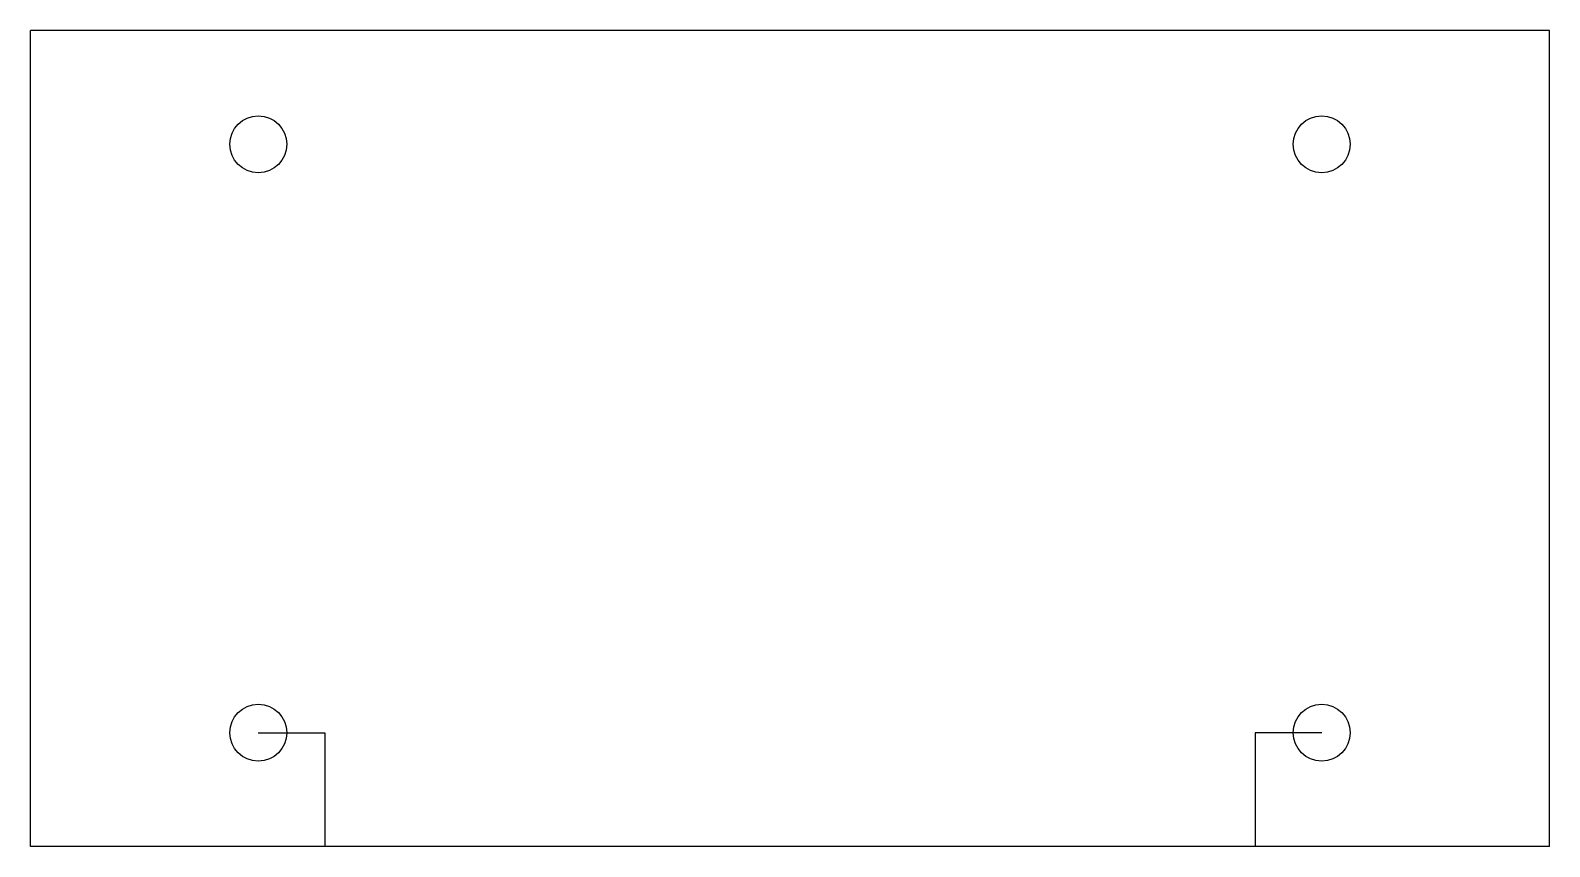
# Model space of a CAD drawing. Header units: millimetres. Extents: x 3071.6 to 3151.6, y 1704.8 to 1747.8.
import ezdxf

# ---------------------------------------------------------------- set-up
doc = ezdxf.new("R2010")
doc.units = ezdxf.units.MM

msp = doc.modelspace()

# ---------------------------------------------------------------- linework, layer by layer
for p, q in [((3151.564, 1747.84), (3071.564, 1747.84)), ((3071.564, 1704.84), (3071.564, 1747.84)), ((3151.564, 1704.84), (3151.564, 1747.84)), ((3083.564, 1710.84), (3085.064, 1710.84)), ((3085.064, 1710.84), (3087.064, 1710.84)), ((3087.064, 1710.84), (3087.064, 1704.84)), ((3138.064, 1710.84), (3136.064, 1710.84)), ((3136.064, 1710.84), (3136.064, 1704.84)), ((3139.564, 1710.84), (3138.064, 1710.84)), ((3151.564, 1704.84), (3071.564, 1704.84))]:
    msp.add_line(p, q)
for centre in [(3083.564, 1741.84), (3139.564, 1741.84), (3083.564, 1710.84), (3139.564, 1710.84)]:
    msp.add_circle(centre, 1.5)

doc.saveas('drawing.dxf')
